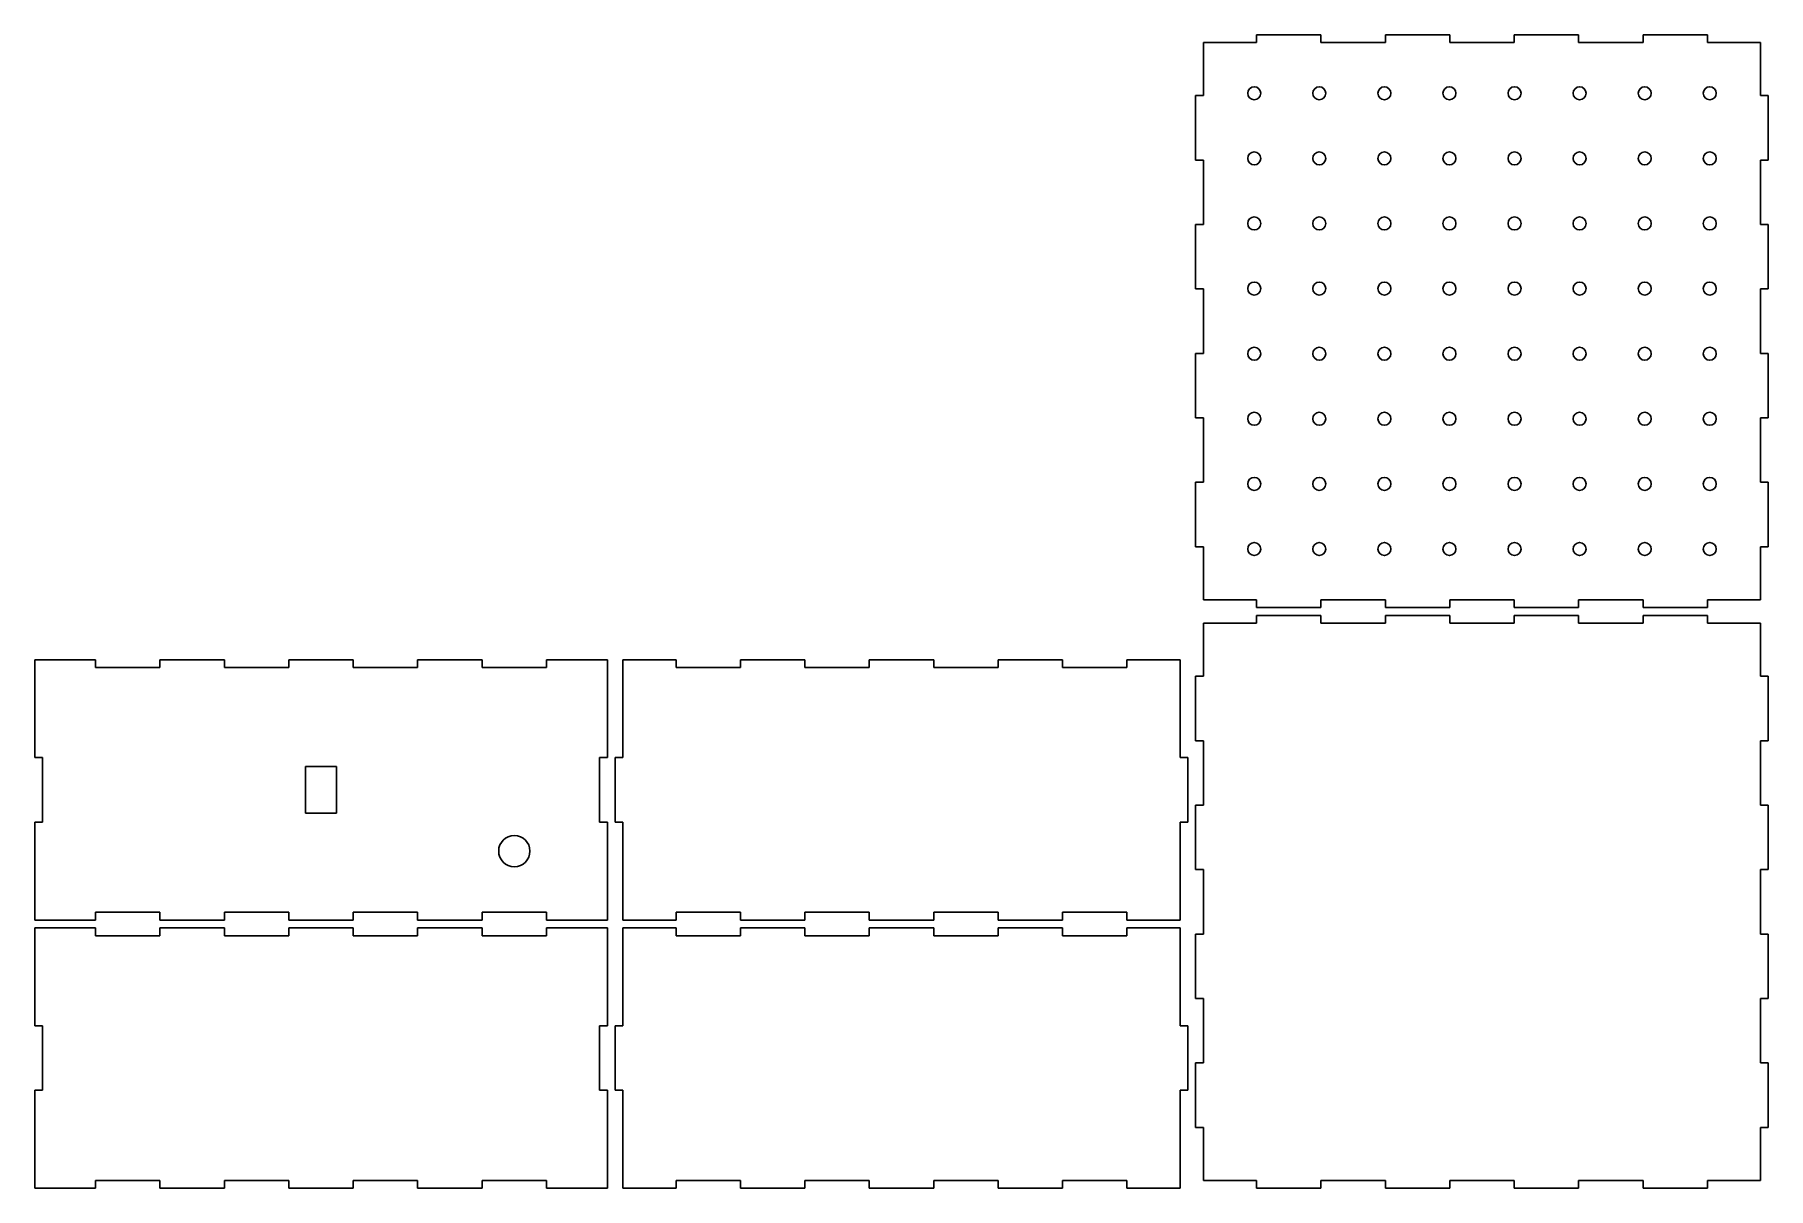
# Model space of a CAD drawing. Header units: millimetres. Extents: x 0 to 666, y 3 to 446.
import ezdxf

# ---------------------------------------------------------------- set-up
doc = ezdxf.new("R2010")
doc.units = ezdxf.units.MM
doc.header["$MEASUREMENT"] = 0
doc.layers.get('0').update_dxf_attribs({"linetype": 'CONTINUOUS'})
for name, color, linetype in [('back_outsideCutPath', 7, 'CONTINUOUS'), ('bottom_outsideCutPath', 7, 'CONTINUOUS'), ('front_outsideCutPath', 7, 'CONTINUOUS'), ('left_outsideCutPath', 7, 'CONTINUOUS'), ('right_outsideCutPath', 7, 'CONTINUOUS'), ('top_outsideCutPath', 7, 'CONTINUOUS')]:
    doc.layers.add(name, color=color, linetype=linetype)

msp = doc.modelspace()

# ---------------------------------------------------------------- linework, layer by layer
at = {"linetype": 'Continuous'}
for p, q in [((104, 165), (104, 147)), ((116, 165), (104, 165)), ((116, 147), (116, 165)), ((104, 147), (116, 147))]:
    msp.add_line(p, q, dxfattribs=at)
for centre, radius in [((468.5, 423.5), 2.5), ((493.5, 423.5), 2.5), ((518.5, 423.5), 2.5), ((543.5, 423.5), 2.5), ((568.5, 423.5), 2.5), ((593.5, 423.5), 2.5), ((618.5, 423.5), 2.5), ((643.5, 423.5), 2.5), ((468.5, 398.5), 2.5), ((493.5, 398.5), 2.5), ((518.5, 398.5), 2.5), ((543.5, 398.5), 2.5), ((568.5, 398.5), 2.5), ((593.5, 398.5), 2.5), ((618.5, 398.5), 2.5), ((643.5, 398.5), 2.5), ((468.5, 373.5), 2.5), ((493.5, 373.5), 2.5), ((518.5, 373.5), 2.5), ((543.5, 373.5), 2.5), ((568.5, 373.5), 2.5), ((593.5, 373.5), 2.5), ((618.5, 373.5), 2.5), ((643.5, 373.5), 2.5), ((468.5, 348.5), 2.5), ((493.5, 348.5), 2.5), ((518.5, 348.5), 2.5), ((543.5, 348.5), 2.5), ((568.5, 348.5), 2.5), ((593.5, 348.5), 2.5), ((618.5, 348.5), 2.5), ((643.5, 348.5), 2.5), ((468.5, 323.5), 2.5), ((493.5, 323.5), 2.5), ((518.5, 323.5), 2.5), ((543.5, 323.5), 2.5), ((568.5, 323.5), 2.5), ((593.5, 323.5), 2.5), ((618.5, 323.5), 2.5), ((643.5, 323.5), 2.5), ((468.5, 298.5), 2.5), ((493.5, 298.5), 2.5), ((518.5, 298.5), 2.5), ((543.5, 298.5), 2.5), ((568.5, 298.5), 2.5), ((593.5, 298.5), 2.5), ((618.5, 298.5), 2.5), ((643.5, 298.5), 2.5), ((468.5, 273.5), 2.5), ((493.5, 273.5), 2.5), ((518.5, 273.5), 2.5), ((543.5, 273.5), 2.5), ((568.5, 273.5), 2.5), ((593.5, 273.5), 2.5), ((618.5, 273.5), 2.5), ((643.5, 273.5), 2.5), ((468.5, 248.5), 2.5), ((493.5, 248.5), 2.5), ((518.5, 248.5), 2.5), ((543.5, 248.5), 2.5), ((568.5, 248.5), 2.5), ((593.5, 248.5), 2.5), ((618.5, 248.5), 2.5), ((643.5, 248.5), 2.5), ((184.25, 132.5), 6)]:
    msp.add_circle(centre, radius, dxfattribs=at)
at = {"layer": 'back_outsideCutPath'}
for p, q in [((0, 206), (0, 168.375)), ((23.375, 206), (0, 206)), ((23.375, 203), (23.375, 206)), ((48.125, 203), (23.375, 203)), ((72.875, 206), (48.125, 206)), ((48.125, 206), (48.125, 203)), ((72.875, 203), (72.875, 206)), ((97.625, 203), (72.875, 203)), ((122.375, 206), (97.625, 206)), ((97.625, 206), (97.625, 203)), ((122.375, 203), (122.375, 206)), ((147.125, 203), (122.375, 203)), ((171.875, 206), (147.125, 206)), ((147.125, 206), (147.125, 203)), ((171.875, 203), (171.875, 206)), ((196.625, 203), (171.875, 203)), ((220, 206), (196.625, 206)), ((196.625, 206), (196.625, 203)), ((220, 193.125), (220, 206)), ((220, 168.375), (220, 193.125)), ((0, 168.375), (3, 168.375)), ((3, 168.375), (3, 143.625)), ((217, 143.625), (217, 168.375)), ((217, 168.375), (220, 168.375)), ((3, 143.625), (0, 143.625)), ((0, 143.625), (0, 118.875)), ((220, 143.625), (217, 143.625)), ((220, 106), (220, 143.625)), ((0, 118.875), (0, 106)), ((23.375, 106), (23.375, 109)), ((23.375, 109), (48.125, 109)), ((48.125, 109), (48.125, 106)), ((72.875, 106), (72.875, 109)), ((72.875, 109), (97.625, 109)), ((97.625, 109), (97.625, 106)), ((122.375, 106), (122.375, 109)), ((122.375, 109), (147.125, 109)), ((147.125, 109), (147.125, 106)), ((171.875, 106), (171.875, 109)), ((171.875, 109), (196.625, 109)), ((196.625, 109), (196.625, 106)), ((0, 106), (23.375, 106)), ((48.125, 106), (72.875, 106)), ((97.625, 106), (122.375, 106)), ((147.125, 106), (171.875, 106)), ((196.625, 106), (220, 106))]:
    msp.add_line(p, q, dxfattribs=at)
at = {"layer": 'bottom_outsideCutPath'}
for p, q in [((449, 443), (449, 422.625)), ((469.375, 443), (449, 443)), ((494.125, 446), (469.375, 446)), ((469.375, 446), (469.375, 443)), ((494.125, 443), (494.125, 446)), ((518.875, 443), (494.125, 443)), ((543.625, 446), (518.875, 446)), ((518.875, 446), (518.875, 443)), ((543.625, 443), (543.625, 446)), ((568.375, 443), (543.625, 443)), ((593.125, 446), (568.375, 446)), ((568.375, 446), (568.375, 443)), ((593.125, 443), (593.125, 446)), ((617.875, 443), (593.125, 443)), ((642.625, 446), (617.875, 446)), ((617.875, 446), (617.875, 443)), ((642.625, 443), (642.625, 446)), ((663, 443), (642.625, 443)), ((663, 422.625), (663, 443)), ((449, 422.625), (446, 422.625)), ((446, 422.625), (446, 397.875)), ((666, 422.625), (663, 422.625)), ((666, 397.875), (666, 422.625)), ((446, 397.875), (449, 397.875)), ((449, 397.875), (449, 373.125)), ((663, 373.125), (663, 397.875)), ((663, 397.875), (666, 397.875)), ((449, 373.125), (446, 373.125)), ((446, 373.125), (446, 348.375)), ((666, 373.125), (663, 373.125)), ((666, 348.375), (666, 373.125)), ((446, 348.375), (449, 348.375)), ((449, 348.375), (449, 323.625)), ((663, 323.625), (663, 348.375)), ((663, 348.375), (666, 348.375)), ((449, 323.625), (446, 323.625)), ((446, 323.625), (446, 298.875)), ((666, 323.625), (663, 323.625)), ((666, 298.875), (666, 323.625)), ((446, 298.875), (449, 298.875)), ((449, 298.875), (449, 274.125)), ((663, 274.125), (663, 298.875)), ((663, 298.875), (666, 298.875)), ((449, 274.125), (446, 274.125)), ((446, 274.125), (446, 249.375)), ((666, 274.125), (663, 274.125)), ((666, 249.375), (666, 274.125)), ((446, 249.375), (449, 249.375)), ((449, 249.375), (449, 229)), ((663, 229), (663, 249.375)), ((663, 249.375), (666, 249.375)), ((449, 229), (469.375, 229)), ((469.375, 229), (469.375, 226)), ((494.125, 226), (494.125, 229)), ((494.125, 229), (518.875, 229)), ((518.875, 229), (518.875, 226)), ((543.625, 226), (543.625, 229)), ((543.625, 229), (568.375, 229)), ((568.375, 229), (568.375, 226)), ((593.125, 226), (593.125, 229)), ((593.125, 229), (617.875, 229)), ((617.875, 229), (617.875, 226)), ((642.625, 226), (642.625, 229)), ((642.625, 229), (663, 229)), ((469.375, 226), (494.125, 226)), ((518.875, 226), (543.625, 226)), ((568.375, 226), (593.125, 226)), ((617.875, 226), (642.625, 226))]:
    msp.add_line(p, q, dxfattribs=at)
at = {"layer": 'front_outsideCutPath'}
for p, q in [((0, 103), (0, 65.375)), ((23.375, 103), (0, 103)), ((23.375, 100), (23.375, 103)), ((48.125, 100), (23.375, 100)), ((72.875, 103), (48.125, 103)), ((48.125, 103), (48.125, 100)), ((72.875, 100), (72.875, 103)), ((97.625, 100), (72.875, 100)), ((122.375, 103), (97.625, 103)), ((97.625, 103), (97.625, 100)), ((122.375, 100), (122.375, 103)), ((147.125, 100), (122.375, 100)), ((171.875, 103), (147.125, 103)), ((147.125, 103), (147.125, 100)), ((171.875, 100), (171.875, 103)), ((196.625, 100), (171.875, 100)), ((220, 103), (196.625, 103)), ((196.625, 103), (196.625, 100)), ((220, 90.125), (220, 103)), ((220, 65.375), (220, 90.125)), ((0, 65.375), (3, 65.375)), ((3, 65.375), (3, 40.625)), ((217, 40.625), (217, 65.375)), ((217, 65.375), (220, 65.375)), ((3, 40.625), (0, 40.625)), ((0, 40.625), (0, 15.875)), ((220, 40.625), (217, 40.625)), ((220, 3), (220, 40.625)), ((0, 15.875), (0, 3)), ((0, 3), (23.375, 3)), ((23.375, 3), (23.375, 6)), ((23.375, 6), (48.125, 6)), ((48.125, 6), (48.125, 3)), ((48.125, 3), (72.875, 3)), ((72.875, 3), (72.875, 6)), ((72.875, 6), (97.625, 6)), ((97.625, 6), (97.625, 3)), ((97.625, 3), (122.375, 3)), ((122.375, 3), (122.375, 6)), ((122.375, 6), (147.125, 6)), ((147.125, 6), (147.125, 3)), ((147.125, 3), (171.875, 3)), ((171.875, 3), (171.875, 6)), ((171.875, 6), (196.625, 6)), ((196.625, 6), (196.625, 3)), ((196.625, 3), (220, 3))]:
    msp.add_line(p, q, dxfattribs=at)
at = {"layer": 'left_outsideCutPath'}
for p, q in [((226, 103), (226, 65.375)), ((246.375, 103), (226, 103)), ((246.375, 100), (246.375, 103)), ((271.125, 100), (246.375, 100)), ((295.875, 103), (271.125, 103)), ((271.125, 103), (271.125, 100)), ((295.875, 100), (295.875, 103)), ((320.625, 100), (295.875, 100)), ((345.375, 103), (320.625, 103)), ((320.625, 103), (320.625, 100)), ((345.375, 100), (345.375, 103)), ((370.125, 100), (345.375, 100)), ((394.875, 103), (370.125, 103)), ((370.125, 103), (370.125, 100)), ((394.875, 100), (394.875, 103)), ((419.625, 100), (394.875, 100)), ((440, 103), (419.625, 103)), ((419.625, 103), (419.625, 100)), ((440, 90.125), (440, 103)), ((440, 65.375), (440, 90.125)), ((226, 65.375), (223, 65.375)), ((223, 65.375), (223, 40.625)), ((443, 65.375), (440, 65.375)), ((443, 40.625), (443, 65.375)), ((223, 40.625), (226, 40.625)), ((226, 40.625), (226, 15.875)), ((440, 3), (440, 40.625)), ((440, 40.625), (443, 40.625)), ((226, 15.875), (226, 3)), ((226, 3), (246.375, 3)), ((246.375, 3), (246.375, 6)), ((246.375, 6), (271.125, 6)), ((271.125, 6), (271.125, 3)), ((271.125, 3), (295.875, 3)), ((295.875, 3), (295.875, 6)), ((295.875, 6), (320.625, 6)), ((320.625, 6), (320.625, 3)), ((320.625, 3), (345.375, 3)), ((345.375, 3), (345.375, 6)), ((345.375, 6), (370.125, 6)), ((370.125, 6), (370.125, 3)), ((370.125, 3), (394.875, 3)), ((394.875, 3), (394.875, 6)), ((394.875, 6), (419.625, 6)), ((419.625, 6), (419.625, 3)), ((419.625, 3), (440, 3))]:
    msp.add_line(p, q, dxfattribs=at)
at = {"layer": 'right_outsideCutPath'}
for p, q in [((226, 206), (226, 168.375)), ((246.375, 206), (226, 206)), ((246.375, 203), (246.375, 206)), ((271.125, 203), (246.375, 203)), ((295.875, 206), (271.125, 206)), ((271.125, 206), (271.125, 203)), ((295.875, 203), (295.875, 206)), ((320.625, 203), (295.875, 203)), ((345.375, 206), (320.625, 206)), ((320.625, 206), (320.625, 203)), ((345.375, 203), (345.375, 206)), ((370.125, 203), (345.375, 203)), ((394.875, 206), (370.125, 206)), ((370.125, 206), (370.125, 203)), ((394.875, 203), (394.875, 206)), ((419.625, 203), (394.875, 203)), ((440, 206), (419.625, 206)), ((419.625, 206), (419.625, 203)), ((440, 193.125), (440, 206)), ((440, 168.375), (440, 193.125)), ((226, 168.375), (223, 168.375)), ((223, 168.375), (223, 143.625)), ((443, 168.375), (440, 168.375)), ((443, 143.625), (443, 168.375)), ((223, 143.625), (226, 143.625)), ((226, 143.625), (226, 118.875)), ((440, 106), (440, 143.625)), ((440, 143.625), (443, 143.625)), ((226, 118.875), (226, 106)), ((246.375, 106), (246.375, 109)), ((246.375, 109), (271.125, 109)), ((271.125, 109), (271.125, 106)), ((295.875, 106), (295.875, 109)), ((295.875, 109), (320.625, 109)), ((320.625, 109), (320.625, 106)), ((345.375, 106), (345.375, 109)), ((345.375, 109), (370.125, 109)), ((370.125, 109), (370.125, 106)), ((394.875, 106), (394.875, 109)), ((394.875, 109), (419.625, 109)), ((419.625, 109), (419.625, 106)), ((226, 106), (246.375, 106)), ((271.125, 106), (295.875, 106)), ((320.625, 106), (345.375, 106)), ((370.125, 106), (394.875, 106)), ((419.625, 106), (440, 106))]:
    msp.add_line(p, q, dxfattribs=at)
at = {"layer": 'top_outsideCutPath'}
for p, q in [((449, 220), (449, 199.625)), ((469.375, 220), (449, 220)), ((494.125, 223), (469.375, 223)), ((469.375, 223), (469.375, 220)), ((494.125, 220), (494.125, 223)), ((518.875, 220), (494.125, 220)), ((543.625, 223), (518.875, 223)), ((518.875, 223), (518.875, 220)), ((543.625, 220), (543.625, 223)), ((568.375, 220), (543.625, 220)), ((593.125, 223), (568.375, 223)), ((568.375, 223), (568.375, 220)), ((593.125, 220), (593.125, 223)), ((617.875, 220), (593.125, 220)), ((642.625, 223), (617.875, 223)), ((617.875, 223), (617.875, 220)), ((642.625, 220), (642.625, 223)), ((663, 220), (642.625, 220)), ((663, 199.625), (663, 220)), ((449, 199.625), (446, 199.625)), ((446, 199.625), (446, 174.875)), ((666, 199.625), (663, 199.625)), ((666, 174.875), (666, 199.625)), ((446, 174.875), (449, 174.875)), ((449, 174.875), (449, 150.125)), ((663, 150.125), (663, 174.875)), ((663, 174.875), (666, 174.875)), ((449, 150.125), (446, 150.125)), ((446, 150.125), (446, 125.375)), ((666, 150.125), (663, 150.125)), ((666, 125.375), (666, 150.125)), ((446, 125.375), (449, 125.375)), ((449, 125.375), (449, 100.625)), ((663, 100.625), (663, 125.375)), ((663, 125.375), (666, 125.375)), ((449, 100.625), (446, 100.625)), ((446, 100.625), (446, 75.875)), ((666, 100.625), (663, 100.625)), ((666, 75.875), (666, 100.625)), ((446, 75.875), (449, 75.875)), ((449, 75.875), (449, 51.125)), ((663, 51.125), (663, 75.875)), ((663, 75.875), (666, 75.875)), ((449, 51.125), (446, 51.125)), ((446, 51.125), (446, 26.375)), ((666, 51.125), (663, 51.125)), ((666, 26.375), (666, 51.125)), ((446, 26.375), (449, 26.375)), ((449, 26.375), (449, 6)), ((663, 6), (663, 26.375)), ((663, 26.375), (666, 26.375)), ((449, 6), (469.375, 6)), ((469.375, 6), (469.375, 3)), ((469.375, 3), (494.125, 3)), ((494.125, 3), (494.125, 6)), ((494.125, 6), (518.875, 6)), ((518.875, 6), (518.875, 3)), ((518.875, 3), (543.625, 3)), ((543.625, 3), (543.625, 6)), ((543.625, 6), (568.375, 6)), ((568.375, 6), (568.375, 3)), ((568.375, 3), (593.125, 3)), ((593.125, 3), (593.125, 6)), ((593.125, 6), (617.875, 6)), ((617.875, 6), (617.875, 3)), ((617.875, 3), (642.625, 3)), ((642.625, 3), (642.625, 6)), ((642.625, 6), (663, 6))]:
    msp.add_line(p, q, dxfattribs=at)

doc.saveas('drawing.dxf')
